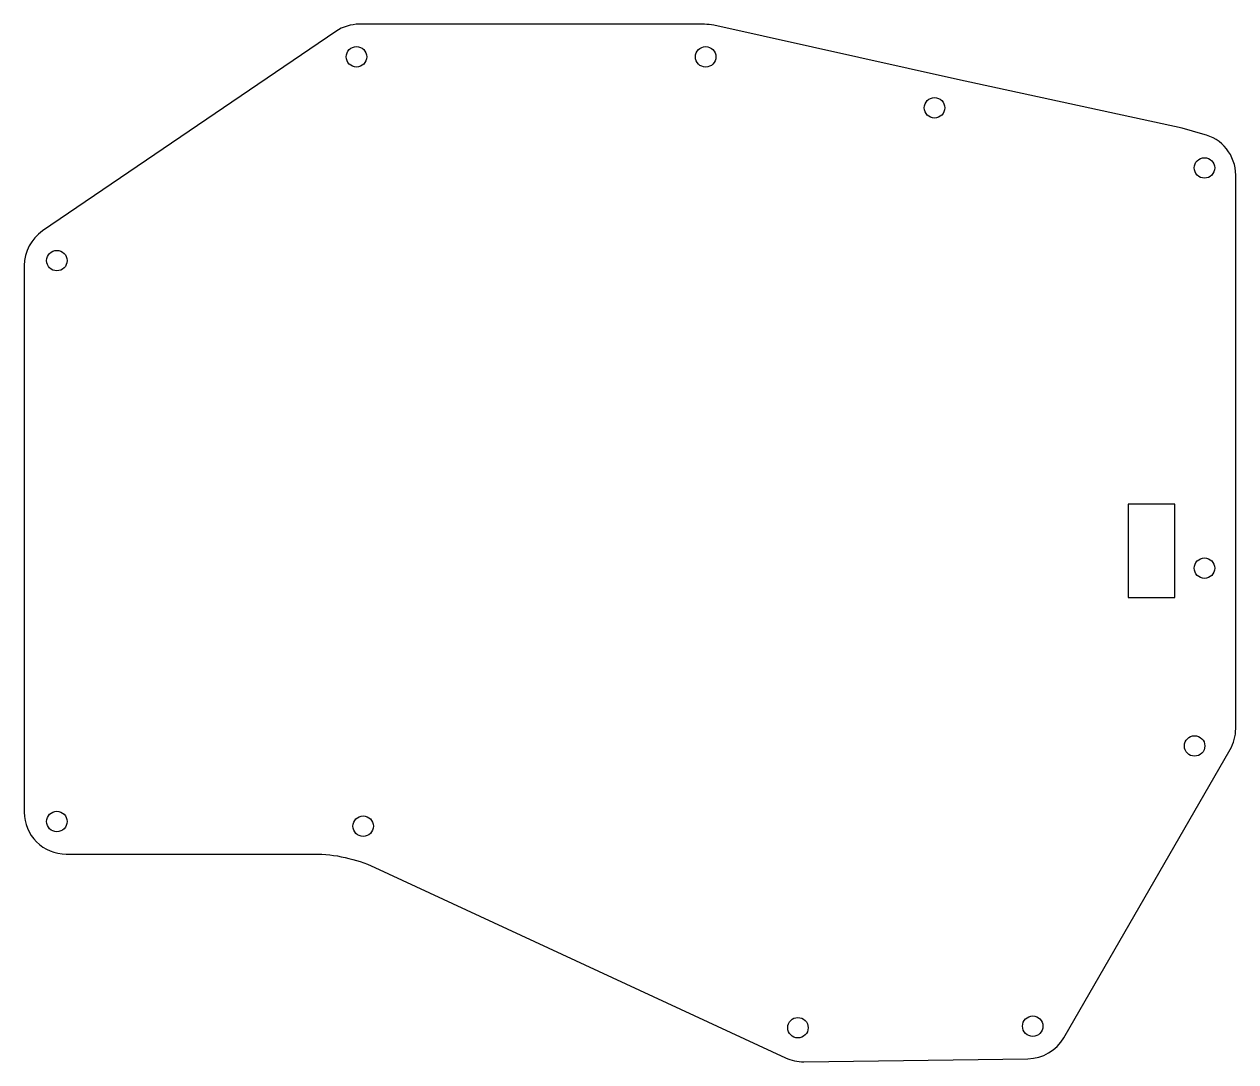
# Model space of a CAD drawing. Header units: millimetres. Extents: x -55 to 76, y -76 to 36.
import ezdxf

# ---------------------------------------------------------------- set-up
doc = ezdxf.new("R2010")
doc.units = ezdxf.units.MM
doc.layers.get('0').update_dxf_attribs({"linetype": 'CONTINUOUS'})

msp = doc.modelspace()

# ---------------------------------------------------------------- linework, layer by layer
msp.add_lwpolyline([(69.79, 24.4), (45.65, 29.64), (19.46, 35.47, 0.054801), (18.48, 35.57), (-18.62, 35.58, 0.150453), (-21.15, 34.8), (-52.66, 13.37, 0.24831), (-54.62, 9.65), (-54.62, -49.08, 0.414214), (-50.12, -53.58), (-23.49, -53.58, -0.10895), (-16.97, -55.01), (27.17, -75.47, 0.112398), (29.12, -75.89), (53.22, -75.56, 0.264276), (57.06, -73.31), (74.94, -42.35, 0.131677), (75.54, -40.1), (75.54, -25.86), (75.54, 19.37, 0.351412), (72.02, 23.76)], format="xyb", close=True)
msp.add_lwpolyline([(69, -16), (64, -16), (64, -26), (69, -26)], close=True)
for centre in [(-18.93, 32.08), (18.59, 32.07), (43.18, 26.6), (72.18, 20.14), (-51.12, 10.18), (72.18, -22.86), (71.12, -41.96), (-51.12, -50.08), (-18.21, -50.58), (28.5, -72.23), (53.73, -72.07)]:
    msp.add_circle(centre, 1.1)

doc.saveas('drawing.dxf')
